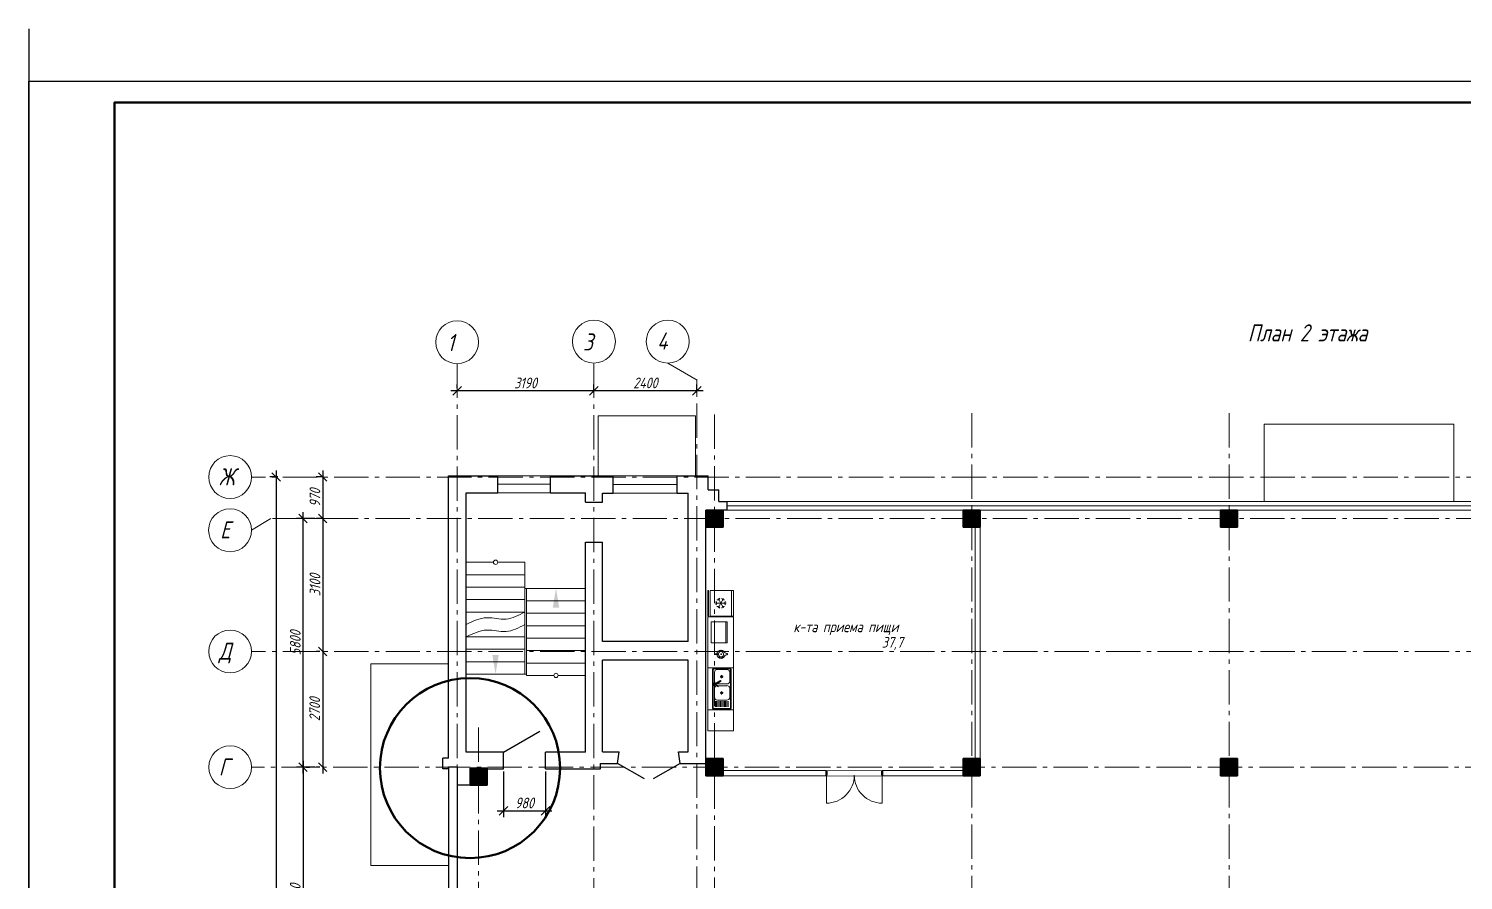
# Model space of a CAD drawing. Header units: millimetres. Extents: x 5341 to 134645, y 2795 to 129189.
# Drawn here: x 5341 to 38795, y 109321 to 129189 of the extents above; entities that cross this region are included whole.
import ezdxf

# ---------------------------------------------------------------- set-up
doc = ezdxf.new("R2010")
doc.units = ezdxf.units.MM
doc.linetypes.add('GOST2.303 6', pattern=[12, 8, -1.5, 1, -1.5])
doc.layers.get('Defpoints').update_dxf_attribs({"color": 1})
doc.layers.add('osi', color=1, linetype='GOST2.303 6', lineweight=15, plot=False)
doc.layers.add('razm', color=5, linetype='Continuous', lineweight=15, plot=False)
for name, color, linetype, lineweight in [('peregorodki', 7, 'Continuous', 20), ('АР_ДвериЗаполнение', 214, 'Continuous', 50), ('АР_Маскировка', 255, 'Continuous', 0), ('АР_ОБорудование', 64, 'Continuous', 5), ('АР_ОкнаЗаполнение', 130, 'Continuous', 20), ('АР_Рамка', 7, 'Continuous', 30), ('АР_Текст', 165, 'Continuous', 25), ('Колонны', 244, 'Continuous', 35), ('Стены', 170, 'Continuous', 30), ('Тонкая', 190, 'Continuous', 18)]:
    doc.layers.add(name, color=color, linetype=linetype, lineweight=lineweight)
doc.layers.add('оборудование', color=7, linetype='Continuous', lineweight=13, true_color=0x2f3333)
doc.styles.add('GOST 2.304', font='CS_Gost2304.shx', dxfattribs={"oblique": 15})
doc.styles.add('SPDS', font='SPDS.shx')
doc.styles.add('style2', font='CS_Gost2304.shx', dxfattribs={"oblique": 15})
doc.dimstyles.new('SPDS$0', dxfattribs={"dimscale": 100, "dimtxt": 2.5, "dimasz": 2, "dimexe": 1.5, "dimexo": 0.625, "dimgap": 0.5, "dimtad": 1, "dimdec": 0, "dimrnd": 0.001, "dimtxsty": 'SPDS', "dimblk": 'ARCHTICK', "dimcen": 2.5, "dimdle": 1.5, "dimadec": 0, "dimazin": 2, "dimtfac": 1, "dimtdec": 0, "dimtmove": 1, "dimatfit": 3, "dimfxl": 8, "dimtolj": 1, "dimtzin": 0, "dimarcsym": 0})

# ---------------------------------------------------------------- blocks, each defined once
blk = doc.blocks.new('_Oblique')
at = {"color": 0, "linetype": 'ByBlock', "lineweight": -2}
blk.add_line((-0.5, -0.5), (0.5, 0.5), dxfattribs=at)
blk = doc.blocks.new('*D54')
at = {"layer": 'Defpoints', "color": 0, "ltscale": 100, "transparency": 16777216}
for p in [(16412, 111920), (17392, 111920), (17392, 110943)]:
    blk.add_point(p, dxfattribs=at)
at = {"layer": 'razm', "color": 0, "linetype": 'ByBlock', "lineweight": -2, "ltscale": 100, "transparency": 16777216}
blk.add_line((16412, 111857), (16412, 110793), dxfattribs=at)
at = {"layer": 'razm', "color": 0, "lineweight": -2, "ltscale": 100, "transparency": 16777216}
blk.add_line((17392, 111857), (17392, 110793), dxfattribs=at)
at = {"layer": 'razm', "color": 5, "lineweight": -2, "ltscale": 100, "transparency": 16777216}
blk.add_line((16262, 110943), (17542, 110943), dxfattribs=at)
at = {"layer": 'razm', "color": 5, "lineweight": -2, "ltscale": 100, "transparency": 16777216, "xscale": 200, "yscale": 200, "zscale": 200, "rotation": 180}
blk.add_blockref('_Oblique', (16412, 110943), dxfattribs=at)
at = {"layer": 'razm', "color": 5, "lineweight": -2, "ltscale": 100, "transparency": 16777216, "xscale": 200, "yscale": 200, "zscale": 200}
blk.add_blockref('_Oblique', (17392, 110943), dxfattribs=at)
at = {"layer": 'razm', "color": 5, "ltscale": 100, "transparency": 16777216, "insert": (16902, 111125), "char_height": 250, "attachment_point": 5, "style": 'style2'}
blk.add_mtext('\\A1;980', dxfattribs=at)
blk = doc.blocks.new('*U20')
at = {"color": 7, "linetype": 'ByBlock', "true_color": 0xffffff}
blk.add_wipeout([(-1300, 105), (0, 105), (0, -5), (-1300, -5)], dxfattribs=at).dxf.layer = 'АР_Маскировка'
at = {"linetype": 'ByBlock', "lineweight": 50}
for p, q in [((-1300, 0), (-1300, 100)), ((0, 0), (0, 100))]:
    blk.add_line(p, q, dxfattribs=at)
at = {"layer": 'АР_ДвериЗаполнение', "lineweight": 13}
blk.add_lwpolyline([(0, 0), (0, -650, -0.414214), (-650, 0, -0.414214), (-1300, -650), (-1300, 0)], format="xyb", dxfattribs=at)
blk = doc.blocks.new('*U13')
at = {"layer": 'АР_ОБорудование'}
for p, q in [((-91, 36), (-97, 6)), ((-70, 67), (-91, 36)), ((-91, 36), (-84, 33)), ((-84, 33), (-91, -1)), ((-65, 62), (-84, 33)), ((-84, 33), (-65, 25)), ((-39, 88), (-70, 67)), ((-70, 67), (-65, 62)), ((-53, 32), (-61, 10)), ((-61, 10), (-61, -13)), ((-36, 48), (-53, 32)), ((-11, 93), (-39, 88)), ((-39, 88), (-36, 81)), ((-14, 58), (-36, 48)), ((9, 58), (-14, 58)), ((-11, 148), (7, 148)), ((-11, 144), (-11, 148)), ((-11, 135), (-11, 144)), ((-11, 121), (-11, 135)), ((-11, 104), (-11, 121)), ((-11, 87), (-11, 104)), ((-11, 78), (-11, 87)), ((-11, 73), (-11, 78)), ((-11, 67), (-11, 73)), ((-7, -7), (-7, 7)), ((-7, 7), (7, 7)), ((7, 148), (7, 67)), ((36, 88), (7, 93)), ((7, 7), (7, -7)), ((31, 50), (9, 58)), ((49, 34), (31, 50)), ((36, 88), (33, 81)), ((68, 67), (36, 88)), ((58, 12), (49, 34)), ((59, -11), (58, 12)), ((68, 67), (62, 62)), ((62, 62), (82, 33)), ((82, 33), (62, 25)), ((89, 36), (68, 67)), ((89, 36), (82, 33)), ((82, 33), (89, -1)), ((96, -1), (89, 36)), ((-91, -1), (-97, -1)), ((-91, -37), (-97, -7)), ((-91, -1), (-70, -1)), ((-84, -34), (-91, -1)), ((-91, -37), (-84, -34)), ((-70, -68), (-91, -37)), ((-84, -34), (-65, -26)), ((-65, -63), (-84, -34)), ((-70, -68), (-65, -63)), ((-39, -89), (-70, -68)), ((-61, -13), (-51, -35)), ((-51, -35), (-34, -51)), ((-39, -89), (-36, -82)), ((-30, -90), (-39, -89)), ((-34, -51), (-12, -59)), ((-24, -113), (-31, -85)), ((-17, -143), (-24, -113)), ((-17, -143), (-15, -141)), ((-14, -145), (-17, -143)), ((-15, -141), (-8, -139)), ((-6, -147), (-14, -145)), ((-12, -59), (12, -59)), ((-8, -139), (1, -139)), ((7, -7), (-7, -7)), ((2, -147), (-6, -147)), ((1, -139), (8, -140)), ((9, -145), (2, -147)), ((8, -140), (11, -142)), ((11, -142), (9, -145)), ((19, -112), (11, -142)), ((12, -59), (34, -49)), ((25, -85), (19, -112)), ((36, -89), (24, -91)), ((36, -89), (33, -82)), ((34, -49), (50, -33)), ((68, -68), (36, -89)), ((50, -33), (59, -11)), ((82, -34), (62, -26)), ((62, -63), (82, -34)), ((68, -68), (62, -63)), ((89, -1), (68, -1)), ((89, -37), (68, -68)), ((82, -34), (89, -1)), ((89, -37), (82, -34)), ((89, -1), (96, -1)), ((96, -1), (89, -37))]:
    blk.add_line(p, q, dxfattribs=at)
blk = doc.blocks.new('Мойка двойная')
at = {"layer": 'АР_ОБорудование'}
for p, q in [((-103, 1225), (-103, 825)), ((-88, 1208), (-88, 843)), ((834, 1243), (-86, 1243)), ((-73, 1127), (-73, 905)), ((817, 1228), (-68, 1228)), ((-21, 1194), (195, 1194)), ((60, 1028), (129, 1028)), ((94, 1063), (94, 994)), ((186, 1068), (256, 1189)), ((275, 1173), (208, 1056)), ((308, 1100), (260, 1207)), ((262, 1127), (262, 905)), ((272, 1214), (330, 1112)), ((302, 1127), (302, 905)), ((330, 1112), (308, 1100)), ((585, 1194), (369, 1194)), ((504, 1028), (435, 1028)), ((469, 1063), (469, 994)), ((637, 1127), (637, 905)), ((799, 1175), (667, 1175)), ((799, 1145), (667, 1145)), ((799, 1115), (667, 1115)), ((799, 1085), (667, 1085)), ((799, 1055), (667, 1055)), ((799, 1025), (667, 1025)), ((837, 1208), (837, 843)), ((852, 1225), (852, 825)), ((834, 808), (-86, 808)), ((817, 823), (-68, 823)), ((-14, 838), (202, 838)), ((577, 838), (361, 838)), ((799, 995), (667, 995)), ((799, 965), (667, 965)), ((799, 935), (667, 935)), ((799, 905), (667, 905)), ((799, 875), (667, 875))]:
    blk.add_line(p, q, dxfattribs=at)
at = {"layer": 'АР_ОБорудование', "ltscale": 100}
blk.add_lwpolyline([(862, 1350), (-113, 1350), (-113, 750), (862, 750)], close=True, dxfattribs=at)
at = {"layer": 'АР_ОБорудование'}
for centre, radius in [((94, 1028), 25.5), ((94, 1028), 18.5), ((469, 1028), 25.5), ((469, 1028), 18.5)]:
    blk.add_circle(centre, radius, dxfattribs=at)
for centre, radius, start, end in [((-86, 1225), 17.5, 90, 180), ((-68, 1208), 20, 90, 180), ((-14, 1134), 60, 82.598, 187.402), ((197, 1062), 12.5, 149.9986, 329.9986), ((202, 1134), 60, 352.598, 97.402), ((274, 1195), 27.8, 315.4803, 213.3001), ((274, 1195), 18.8, 323.7682, 270.774), ((274, 1195), 27.8, 266.6963, 278.014), ((361, 1134), 60, 82.598, 187.402), ((577, 1134), 60, 352.598, 97.402), ((817, 1208), 20, 0, 90), ((834, 1225), 17.5, 0, 90), ((-86, 825), 17.5, 180, 270), ((-68, 843), 20, 180, 270), ((-14, 898), 60, 172.598, 270), ((202, 898), 60, 270, 7.402), ((361, 898), 60, 172.598, 270), ((577, 898), 60, 270, 7.402), ((817, 843), 20, 270, 0), ((834, 825), 17.5, 270, 0)]:
    blk.add_arc(centre, radius, start, end, dxfattribs=at)
blk = doc.blocks.new('*U14')
at = {"layer": 'АР_ОБорудование', "ltscale": 100}
for points in [[(-300, 0), (-300, -19), (300, -19), (300, 0)], [(-300, -600), (-300, -51), (300, -51), (300, -600)], [(-300, -549), (-300, -600), (300, -600), (300, -549)]]:
    blk.add_lwpolyline(points, close=True, dxfattribs=at)
for points in [[(-78, -255), (-117, -277)], [(-78, -345), (-117, -323)], [(0, -300), (-108, -238)], [(0, -300), (-108, -363)], [(-78, -255), (-78, -210)], [(0, -210), (-39, -187)], [(0, -425), (0, -175)], [(0, -210), (39, -187)], [(0, -300), (108, -238)], [(0, -300), (108, -363)], [(78, -255), (78, -210)], [(78, -255), (117, -277)], [(78, -345), (117, -323)], [(-78, -345), (-78, -390)], [(0, -391), (-39, -413)], [(0, -391), (39, -413)], [(78, -345), (78, -390)]]:
    blk.add_lwpolyline(points, dxfattribs=at)
blk = doc.blocks.new('*D72')
at = {"layer": 'Defpoints', "color": 0, "ltscale": 100, "transparency": 16777216}
for p in [(18522, 120741), (18522, 120637), (20922, 120637)]:
    blk.add_point(p, dxfattribs=at)
at = {"layer": 'razm', "color": 0, "lineweight": -2, "ltscale": 100, "transparency": 16777216}
blk.add_line((18522, 120699), (18522, 120891), dxfattribs=at)
at = {"layer": 'razm', "color": 0, "linetype": 'ByBlock', "lineweight": -2, "ltscale": 100, "transparency": 16777216}
blk.add_line((20922, 120699), (20922, 120891), dxfattribs=at)
at = {"layer": 'razm', "color": 5, "lineweight": -2, "ltscale": 100, "transparency": 16777216}
blk.add_line((21072, 120741), (18372, 120741), dxfattribs=at)
at = {"layer": 'razm', "color": 5, "lineweight": -2, "ltscale": 100, "transparency": 16777216, "xscale": 200, "yscale": 200, "zscale": 200, "rotation": 180}
blk.add_blockref('_Oblique', (18522, 120741), dxfattribs=at)
at = {"layer": 'razm', "color": 5, "lineweight": -2, "ltscale": 100, "transparency": 16777216, "xscale": 200, "yscale": 200, "zscale": 200}
blk.add_blockref('_Oblique', (20922, 120741), dxfattribs=at)
at = {"layer": 'razm', "color": 5, "ltscale": 100, "transparency": 16777216, "insert": (19722, 120925), "char_height": 250, "attachment_point": 5, "style": 'style2'}
blk.add_mtext('\\A1;2400', dxfattribs=at)
blk = doc.blocks.new('*D73')
at = {"layer": 'Defpoints', "color": 0, "ltscale": 100, "transparency": 16777216}
for p in [(15332, 120741), (15332, 120741), (18522, 120637)]:
    blk.add_point(p, dxfattribs=at)
at = {"layer": 'razm', "color": 0, "lineweight": -2, "ltscale": 100, "transparency": 16777216}
blk.add_line((15332, 120803), (15332, 120891), dxfattribs=at)
at = {"layer": 'razm', "color": 0, "linetype": 'ByBlock', "lineweight": -2, "ltscale": 100, "transparency": 16777216}
blk.add_line((18522, 120699), (18522, 120891), dxfattribs=at)
at = {"layer": 'razm', "color": 5, "lineweight": -2, "ltscale": 100, "transparency": 16777216}
blk.add_line((18672, 120741), (15182, 120741), dxfattribs=at)
at = {"layer": 'razm', "color": 5, "lineweight": -2, "ltscale": 100, "transparency": 16777216, "xscale": 200, "yscale": 200, "zscale": 200, "rotation": 180}
blk.add_blockref('_Oblique', (15332, 120741), dxfattribs=at)
at = {"layer": 'razm', "color": 5, "lineweight": -2, "ltscale": 100, "transparency": 16777216, "xscale": 200, "yscale": 200, "zscale": 200}
blk.add_blockref('_Oblique', (18522, 120741), dxfattribs=at)
at = {"layer": 'razm', "color": 5, "ltscale": 100, "transparency": 16777216, "insert": (16927, 120923), "char_height": 250, "attachment_point": 5, "style": 'style2'}
blk.add_mtext('\\A1;3190', dxfattribs=at)
blk = doc.blocks.new('*D74')
at = {"layer": 'Defpoints', "color": 0, "ltscale": 100, "transparency": 16777216}
for p in [(11215, 118730), (11113, 94160), (11282, 94160)]:
    blk.add_point(p, dxfattribs=at)
at = {"layer": 'razm', "color": 5, "lineweight": -2, "ltscale": 100, "transparency": 16777216}
blk.add_line((11113, 118880), (11113, 94010), dxfattribs=at)
at = {"layer": 'razm', "color": 0, "linetype": 'ByBlock', "lineweight": -2, "ltscale": 100, "transparency": 16777216}
blk.add_line((11153, 118730), (10963, 118730), dxfattribs=at)
at = {"layer": 'razm', "color": 0, "lineweight": -2, "ltscale": 100, "transparency": 16777216}
blk.add_line((11219, 94160), (10963, 94160), dxfattribs=at)
at = {"layer": 'razm', "color": 5, "lineweight": -2, "ltscale": 100, "transparency": 16777216, "xscale": 200, "yscale": 200, "zscale": 200}
for p, rotation in [((11113, 118730), 90), ((11113, 94160), 270)]:
    blk.add_blockref('_Oblique', p, dxfattribs=dict(at, rotation=rotation))
at = {"layer": 'razm', "color": 5, "ltscale": 100, "transparency": 16777216, "insert": (10923, 106445), "char_height": 250, "attachment_point": 5, "rotation": 90, "style": 'style2'}
blk.add_mtext('\\A1;24570', dxfattribs=at)
blk = doc.blocks.new('*D75')
at = {"layer": 'Defpoints', "color": 0, "ltscale": 100, "transparency": 16777216}
for p in [(12280, 118730), (12197, 117760), (12280, 117760)]:
    blk.add_point(p, dxfattribs=at)
at = {"layer": 'razm', "color": 5, "lineweight": -2, "ltscale": 100, "transparency": 16777216}
blk.add_line((12197, 118880), (12197, 117610), dxfattribs=at)
at = {"layer": 'razm', "color": 0, "linetype": 'ByBlock', "lineweight": -2, "ltscale": 100, "transparency": 16777216}
blk.add_line((12217, 118730), (12047, 118730), dxfattribs=at)
at = {"layer": 'razm', "color": 0, "lineweight": -2, "ltscale": 100, "transparency": 16777216}
blk.add_line((12217, 117760), (12047, 117760), dxfattribs=at)
at = {"layer": 'razm', "color": 5, "lineweight": -2, "ltscale": 100, "transparency": 16777216, "xscale": 200, "yscale": 200, "zscale": 200}
for p, rotation in [((12197, 118730), 90), ((12197, 117760), 270)]:
    blk.add_blockref('_Oblique', p, dxfattribs=dict(at, rotation=rotation))
at = {"layer": 'razm', "color": 5, "ltscale": 100, "transparency": 16777216, "insert": (12015, 118245), "char_height": 250, "attachment_point": 5, "rotation": 90, "style": 'style2'}
blk.add_mtext('\\A1;970', dxfattribs=at)
blk = doc.blocks.new('*D76')
at = {"layer": 'Defpoints', "color": 0, "ltscale": 100, "transparency": 16777216}
for p in [(12280, 117760), (12197, 114660), (12197, 114660)]:
    blk.add_point(p, dxfattribs=at)
at = {"layer": 'razm', "color": 0, "linetype": 'ByBlock', "lineweight": -2, "ltscale": 100, "transparency": 16777216}
blk.add_line((12217, 117760), (12047, 117760), dxfattribs=at)
at = {"layer": 'razm', "color": 5, "lineweight": -2, "ltscale": 100, "transparency": 16777216}
blk.add_line((12197, 117910), (12197, 114510), dxfattribs=at)
at = {"layer": 'razm', "color": 0, "lineweight": -2, "ltscale": 100, "transparency": 16777216}
blk.add_line((12134, 114660), (12047, 114660), dxfattribs=at)
at = {"layer": 'razm', "color": 5, "lineweight": -2, "ltscale": 100, "transparency": 16777216, "xscale": 200, "yscale": 200, "zscale": 200}
for p, rotation in [((12197, 117760), 90), ((12197, 114660), 270)]:
    blk.add_blockref('_Oblique', p, dxfattribs=dict(at, rotation=rotation))
at = {"layer": 'razm', "color": 5, "ltscale": 100, "transparency": 16777216, "insert": (12017, 116210), "char_height": 250, "attachment_point": 5, "rotation": 90, "style": 'style2'}
blk.add_mtext('\\A1;3100', dxfattribs=at)
blk = doc.blocks.new('*D77')
at = {"layer": 'Defpoints', "color": 0, "ltscale": 100, "transparency": 16777216}
for p in [(12197, 114660), (12197, 111960), (12197, 111960)]:
    blk.add_point(p, dxfattribs=at)
at = {"layer": 'razm', "color": 5, "lineweight": -2, "ltscale": 100, "transparency": 16777216}
blk.add_line((12197, 114810), (12197, 111810), dxfattribs=at)
at = {"layer": 'razm', "color": 0, "linetype": 'ByBlock', "lineweight": -2, "ltscale": 100, "transparency": 16777216}
blk.add_line((12134, 114660), (12047, 114660), dxfattribs=at)
at = {"layer": 'razm', "color": 0, "lineweight": -2, "ltscale": 100, "transparency": 16777216}
blk.add_line((12134, 111960), (12047, 111960), dxfattribs=at)
at = {"layer": 'razm', "color": 5, "lineweight": -2, "ltscale": 100, "transparency": 16777216, "xscale": 200, "yscale": 200, "zscale": 200}
for p, rotation in [((12197, 114660), 90), ((12197, 111960), 270)]:
    blk.add_blockref('_Oblique', p, dxfattribs=dict(at, rotation=rotation))
at = {"layer": 'razm', "color": 5, "ltscale": 100, "transparency": 16777216, "insert": (12012, 113310), "char_height": 250, "attachment_point": 5, "rotation": 90, "style": 'style2'}
blk.add_mtext('\\A1;2700', dxfattribs=at)
blk = doc.blocks.new('*D78')
at = {"layer": 'Defpoints', "color": 0, "ltscale": 100, "transparency": 16777216}
for p in [(11738, 111960), (11738, 105960), (11738, 105960)]:
    blk.add_point(p, dxfattribs=at)
at = {"layer": 'razm', "color": 5, "lineweight": -2, "ltscale": 100, "transparency": 16777216}
blk.add_line((11738, 112110), (11738, 105810), dxfattribs=at)
at = {"layer": 'razm', "color": 0, "linetype": 'ByBlock', "lineweight": -2, "ltscale": 100, "transparency": 16777216}
blk.add_line((11801, 111960), (11888, 111960), dxfattribs=at)
at = {"layer": 'razm', "color": 0, "lineweight": -2, "ltscale": 100, "transparency": 16777216}
blk.add_line((11676, 105960), (11588, 105960), dxfattribs=at)
at = {"layer": 'razm', "color": 5, "lineweight": -2, "ltscale": 100, "transparency": 16777216, "xscale": 200, "yscale": 200, "zscale": 200}
for p, rotation in [((11738, 111960), 90), ((11738, 105960), 270)]:
    blk.add_blockref('_Oblique', p, dxfattribs=dict(at, rotation=rotation))
at = {"layer": 'razm', "color": 5, "ltscale": 100, "transparency": 16777216, "insert": (11556, 108960), "char_height": 250, "attachment_point": 5, "rotation": 90, "style": 'style2'}
blk.add_mtext('\\A1;6000', dxfattribs=at)
blk = doc.blocks.new('*D81')
at = {"layer": 'Defpoints', "color": 0, "ltscale": 100, "transparency": 16777216}
for p in [(11738, 117760), (12079, 117760), (12079, 111960)]:
    blk.add_point(p, dxfattribs=at)
at = {"layer": 'peregorodki', "color": 0, "lineweight": -2, "ltscale": 100, "transparency": 16777216}
blk.add_line((12016, 117760), (11588, 117760), dxfattribs=at)
at = {"layer": 'peregorodki', "color": 5, "lineweight": -2, "ltscale": 100, "transparency": 16777216}
blk.add_line((11738, 111810), (11738, 117910), dxfattribs=at)
at = {"layer": 'peregorodki', "color": 0, "linetype": 'ByBlock', "lineweight": -2, "ltscale": 100, "transparency": 16777216}
blk.add_line((12016, 111960), (11588, 111960), dxfattribs=at)
at = {"layer": 'peregorodki', "color": 5, "lineweight": -2, "ltscale": 100, "transparency": 16777216, "xscale": 200, "yscale": 200, "zscale": 200}
for p, rotation in [((11738, 117760), 90), ((11738, 111960), 270)]:
    blk.add_blockref('_Oblique', p, dxfattribs=dict(at, rotation=rotation))
at = {"layer": 'peregorodki', "color": 5, "ltscale": 100, "transparency": 16777216, "insert": (11558, 114860), "char_height": 250, "attachment_point": 5, "rotation": 90, "style": 'style2'}
blk.add_mtext('\\A1;5800', dxfattribs=at)

msp = doc.modelspace()

# ---------------------------------------------------------------- linework, layer by layer
at = {"layer": 'Defpoints', "ltscale": 100}
msp.add_line((5341.3, 129189), (5341.3, 52741), dxfattribs=at)
at = {"layer": 'Defpoints', "lineweight": 50, "ltscale": 100}
msp.add_circle((15632.3, 111939.8), 2100.6, dxfattribs=at)
at = {"layer": 'osi', "ltscale": 100}
for p, q in [((15332.3, 121373.8), (15332.3, 90483)), ((18522.3, 121373.8), (18522.3, 90483)), ((20243.3, 121388.8), (20927.3, 120987)), ((20922.3, 90846.5), (20922.3, 120987)), ((21332.3, 120185), (21332.3, 90483)), ((27332.3, 120221.8), (27332.3, 90483)), ((33332.3, 120221.8), (33332.3, 90483)), ((58865.7, 118729.8), (10538.5, 118729.8)), ((10537.2, 117486.8), (10990, 117759.8)), ((58625.6, 117759.8), (10990, 117759.8)), ((58865.7, 114659.8), (10538.5, 114659.8)), ((15832.3, 112882.5), (15832.3, 90825))]:
    msp.add_line(p, q, dxfattribs=at)
at = {"layer": 'osi', "linetype": 'Continuous', "ltscale": 100}
for centre in [(15332.3, 121873.8), (18522.3, 121888.8), (20243.3, 121888.8), (10038.5, 118729.8), (10037.2, 117486.8), (10038.5, 114659.8), (10038.5, 111959.8)]:
    msp.add_circle(centre, 500, dxfattribs=at)
at = {"layer": 'peregorodki', "ltscale": 100}
for p, q in [((18622.3, 118759.8), (18622.3, 120159.8)), ((18622.3, 120159.8), (20892.3, 120159.8)), ((20892.3, 118759.8), (20892.3, 120159.8)), ((34154.5, 118159.8), (34154.5, 119959.8)), ((34154.5, 119959.8), (38570.2, 119959.8)), ((38570.2, 118159.8), (38570.2, 119959.8)), ((27412.3, 117559.8), (27412.3, 112159.8)), ((27532.3, 117559.8), (27532.3, 112159.8)), ((27132.3, 111879.8), (21532.3, 111879.8)), ((27132.3, 111759.8), (21532.3, 111759.8))]:
    msp.add_line(p, q, dxfattribs=at)
msp.add_lwpolyline([(15132.3, 109669.8), (13322.3, 109669.8), (13322.3, 114369.8), (15132.3, 114369.8)], dxfattribs=at)
at = {"layer": 'АР_ОБорудование', "ltscale": 100}
for points in [[(21178, 115465), (21778, 115465), (21778, 112805), (21178, 112805)], [(21258.2, 115349.9), (21601.5, 115349.9), (21601.5, 114858.8), (21258.2, 114858.8)], [(21628.3, 115349.9), (21601.5, 115349.9), (21601.5, 114858.8), (21628.3, 114858.8)]]:
    msp.add_lwpolyline(points, close=True, dxfattribs=at)
at = {"layer": 'АР_ОкнаЗаполнение', "ltscale": 100}
for p, q in [((17512.3, 118759.8), (16282.3, 118759.8)), ((18972.3, 118759.8), (20462.3, 118759.8)), ((16282.3, 118559.8), (17512.3, 118559.8)), ((20462.3, 118554.8), (18972.3, 118554.8)), ((17512.3, 118359.8), (16282.3, 118359.8)), ((18972.3, 118349.8), (20462.3, 118349.8)), ((21632.3, 118159.8), (27332.3, 118159.8)), ((27332.3, 118159.8), (33332.3, 118159.8)), ((33332.3, 118159.8), (39332.3, 118159.8)), ((21632.3, 118059.8), (51132.3, 118059.8)), ((21632.3, 117959.8), (27332.3, 117959.8)), ((27332.3, 117959.8), (33332.3, 117959.8)), ((33332.3, 117959.8), (39332.3, 117959.8))]:
    msp.add_line(p, q, dxfattribs=at)
at = {"layer": 'АР_Рамка'}
for p, q in [((5341.3, 68565.7), (5341.3, 127965.7)), ((5341.3, 127965.7), (68341.3, 127965.7))]:
    msp.add_line(p, q, dxfattribs=at)
at = {"layer": 'АР_Рамка', "lineweight": 50}
msp.add_lwpolyline([(67841.3, 69065.7), (7341.3, 69065.7), (7341.3, 127465.7), (67841.3, 127465.7), (67841.3, 69065.7)], close=True, dxfattribs=at)
at = {"layer": 'Колонны', "color": 0}
for p, q in [((21532.3, 117959.8), (21132.3, 117959.8)), ((21132.3, 117959.8), (21132.3, 117559.8)), ((21532.3, 117559.8), (21532.3, 117959.8)), ((27532.3, 117959.8), (27132.3, 117959.8)), ((27132.3, 117959.8), (27132.3, 117559.8)), ((27532.3, 117559.8), (27532.3, 117959.8)), ((33532.3, 117959.8), (33132.3, 117959.8)), ((33132.3, 117959.8), (33132.3, 117559.8)), ((33532.3, 117559.8), (33532.3, 117959.8)), ((21132.3, 117559.8), (21532.3, 117559.8)), ((27132.3, 117559.8), (27532.3, 117559.8)), ((33132.3, 117559.8), (33532.3, 117559.8)), ((21532.3, 112159.8), (21132.3, 112159.8)), ((21132.3, 112159.8), (21132.3, 111759.8)), ((21532.3, 111759.8), (21532.3, 112159.8)), ((27532.3, 112159.8), (27132.3, 112159.8)), ((27132.3, 112159.8), (27132.3, 111759.8)), ((27532.3, 111759.8), (27532.3, 112159.8)), ((33532.3, 112159.8), (33132.3, 112159.8)), ((33132.3, 112159.8), (33132.3, 111759.8)), ((33532.3, 111759.8), (33532.3, 112159.8)), ((16032.3, 111939.8), (15632.3, 111939.8)), ((15632.3, 111939.8), (15632.3, 111539.8)), ((16032.3, 111539.8), (16032.3, 111939.8)), ((21132.3, 111759.8), (21532.3, 111759.8)), ((27132.3, 111759.8), (27532.3, 111759.8)), ((33132.3, 111759.8), (33532.3, 111759.8)), ((15632.3, 111539.8), (16032.3, 111539.8))]:
    msp.add_line(p, q, dxfattribs=at)
at = {"layer": 'Колонны', "ltscale": 100}
for points in [[(21532.3, 117959.8), (21532.3, 117559.8), (21132.3, 117959.8), (21132.3, 117559.8)], [(27532.3, 117959.8), (27532.3, 117559.8), (27132.3, 117959.8), (27132.3, 117559.8)], [(33532.3, 117959.8), (33532.3, 117559.8), (33132.3, 117959.8), (33132.3, 117559.8)], [(21532.3, 112159.8), (21532.3, 111759.8), (21132.3, 112159.8), (21132.3, 111759.8)], [(27532.3, 112159.8), (27532.3, 111759.8), (27132.3, 112159.8), (27132.3, 111759.8)], [(33532.3, 112159.8), (33532.3, 111759.8), (33132.3, 112159.8), (33132.3, 111759.8)], [(16032.3, 111939.8), (16032.3, 111539.8), (15632.3, 111939.8), (15632.3, 111539.8)]]:
    msp.add_solid(points, dxfattribs=at)
at = {"layer": 'Стены', "ltscale": 100}
msp.add_line((15332.3, 120802.6), (15332.3, 120802.6), dxfattribs=at)
msp.add_line((15332.3, 120802.6), (15332.3, 120802.6), dxfattribs=at)
at = {"layer": 'Стены', "color": 0, "ltscale": 100}
for p, q in [((15132.3, 118759.8), (16282.3, 118759.8)), ((15132.3, 112169.8), (15132.3, 118759.8)), ((16282.3, 118359.8), (16282.3, 118759.8)), ((17512.3, 118759.8), (18972.3, 118759.8)), ((17512.3, 118359.8), (17512.3, 118759.8)), ((18972.3, 118349.8), (18972.3, 118759.8)), ((20462.3, 118759.8), (21182.3, 118759.8)), ((20462.3, 118349.8), (20462.3, 118759.8)), ((21182.3, 118429.8), (21182.3, 118759.8)), ((21182.3, 118429.8), (21432.3, 118429.8)), ((21432.3, 118159.8), (21432.3, 118429.8)), ((15542.3, 118359.8), (16282.3, 118359.8)), ((15542.3, 112309.8), (15542.3, 118359.8)), ((17512.3, 118359.8), (18322.3, 118359.8)), ((18322.3, 118139.8), (18322.3, 118359.8)), ((18322.3, 118139.8), (18722.3, 118139.8)), ((18722.3, 118349.8), (18972.3, 118349.8)), ((18722.3, 118139.8), (18722.3, 118349.8)), ((20462.3, 118349.8), (20722.3, 118349.8)), ((20722.3, 114889.8), (20722.3, 118349.8)), ((21432.3, 118159.8), (21632.3, 118159.8)), ((21632.3, 117959.8), (21632.3, 118159.8)), ((21132.3, 112159.8), (21132.3, 117959.8)), ((21632.3, 117959.8), (21132.3, 117959.8)), ((18322.3, 117209.8), (18722.3, 117209.8)), ((18322.3, 112309.8), (18322.3, 117209.8)), ((18722.3, 114889.8), (18722.3, 117209.8)), ((20722.3, 114889.8), (18722.3, 114889.8)), ((20722.3, 114459.8), (18722.3, 114459.8)), ((18722.3, 112319.8), (18722.3, 114459.8)), ((20722.3, 112319.8), (20722.3, 114459.8)), ((16412.3, 112309.8), (17261, 112799.8)), ((15002.3, 111919.8), (15002.3, 112169.8)), ((15132.3, 112169.8), (15002.3, 112169.8)), ((16412.3, 112309.8), (15542.3, 112309.8)), ((16412.3, 111919.8), (16412.3, 112309.8)), ((17392.3, 111919.8), (17392.3, 112309.8)), ((18322.3, 112309.8), (17392.3, 112309.8)), ((18722.3, 112319.8), (19112.3, 112319.8)), ((19072.3, 112049.8), (19112.3, 112319.8)), ((20492.3, 112319.8), (20722.3, 112319.8)), ((20532.3, 112049.8), (20492.3, 112319.8)), ((15132.3, 111919.8), (15002.3, 111919.8)), ((15132.3, 111959.8), (15132.3, 105959.8)), ((15332.3, 111959.8), (15132.3, 111959.8)), ((15132.3, 111957.3), (15132.3, 111959.8)), ((15132.3, 111919.8), (15132.3, 111959.8)), ((15332.3, 111959.8), (15332.3, 105959.8)), ((16032.3, 111919.8), (16412.3, 111919.8)), ((17392.3, 111919.8), (18672.3, 111919.8)), ((18672.3, 112049.8), (19072.3, 112049.8)), ((18672.3, 111919.8), (18672.3, 112049.8)), ((19704.5, 111684.8), (19072.3, 112049.8)), ((20532.3, 112049.8), (19900.1, 111684.8)), ((20532.3, 112049.8), (21132.3, 112049.8)), ((15632.3, 111539.8), (15332.3, 111539.8))]:
    msp.add_line(p, q, dxfattribs=at)
at = {"layer": 'Тонкая', "color": 0}
for p, q in [((15542.3, 116739.8), (16177.3, 116739.8)), ((16277.3, 116739.8), (16912.3, 116739.8))]:
    msp.add_line(p, q, dxfattribs=at)
at = {"layer": 'Тонкая', "color": 0, "ltscale": 100}
for p, q in [((16912.3, 116449.8), (15542.3, 116449.8)), ((16912.3, 114129.8), (16912.3, 116739.8)), ((16912.3, 116159.8), (15542.3, 116159.8)), ((16952.3, 116129.8), (16912.3, 116129.8)), ((16952.3, 116129.8), (18322.3, 116129.8)), ((16952.3, 114099.8), (16952.3, 116129.8)), ((16912.3, 115869.8), (15542.3, 115869.8)), ((18322.3, 115839.8), (16952.3, 115839.8)), ((16912.3, 115579.8), (15542.3, 115579.8)), ((18322.3, 115549.8), (16952.3, 115549.8)), ((18322.3, 115259.8), (16952.3, 115259.8)), ((16912.3, 114999.8), (15542.3, 114999.8)), ((18322.3, 114969.8), (16952.3, 114969.8)), ((16912.3, 114709.8), (15542.3, 114709.8)), ((16912.3, 114419.8), (15542.3, 114419.8)), ((18322.3, 114679.8), (16952.3, 114679.8)), ((16912.3, 114129.8), (15542.3, 114129.8)), ((16912.3, 114129.8), (16952.3, 114129.8)), ((18322.3, 114389.8), (16952.3, 114389.8)), ((17587.3, 114099.8), (16952.3, 114099.8)), ((18322.3, 114099.8), (17687.3, 114099.8))]:
    msp.add_line(p, q, dxfattribs=at)
for centre in [(16227.3, 116739.8), (17637.3, 114099.8)]:
    msp.add_circle(centre, 50, dxfattribs=at)
for points in [[(16912.3, 115579.8), (16471.7, 115414.1), (16027, 115448.1), (15542.3, 115289.8)], [(16912.3, 115289.8), (16471.7, 115124.1), (16027, 115158.1), (15542.3, 114999.8)]]:
    msp.add_spline(points, degree=3, dxfattribs=at)
for points in [[(17637.3, 116129.8), (17561.9, 115679.1), (17712.7, 115679.1)], [(16227.3, 114129.8), (16302.7, 114580.5), (16151.9, 114580.5)]]:
    msp.add_solid(points, dxfattribs=at)

# ---------------------------------------------------------------- block references
at = {"layer": 'АР_ОБорудование', "ltscale": 100, "xscale": -1, "rotation": 90}
for name, p in [('*U14', (21178, 115785)), ('*U13', (21485.9, 114594.7))]:
    msp.add_blockref(name, p, dxfattribs=at)
at = {"layer": 'оборудование', "xscale": -1, "rotation": 90}
msp.add_blockref('Мойка двойная', (22528.5, 114163.6), dxfattribs=at)

# ---------------------------------------------------------------- texts
at = {"layer": 'osi', "color": 7, "lineweight": 25, "style": 'GOST 2.304', "oblique": 15}
for s, p in [('1', (15099.2, 121665.7)), ('3', (18270.5, 121680.7)), ('4', (19995.2, 121700.7)), ('Ж', (9774.5, 118534.6)), ('Е', (9805.2, 117297.6)), ('Д', (9774.5, 114464.6)), ('Г', (9774.5, 111764.6))]:
    msp.add_text(s, height=400, dxfattribs=at).set_placement(p)
at = {"layer": 'АР_Текст', "lineweight": 25, "style": 'GOST 2.304', "oblique": 15}
for s, height, p in [('План 2 этажа', 400, (33769.6, 121892.4)), ('к-та приема пищи', 250, (23174.6, 115109.6)), ('37,7', 250, (25234.1, 114748.6))]:
    msp.add_text(s, height=height, dxfattribs=at).set_placement(p)

# ---------------------------------------------------------------- dimensions: what is measured, and where the dimension line sits
at = {"layer": 'peregorodki', "ltscale": 100}
dim = msp.add_linear_dim(base=(11738.5, 117759.8), p1=(12079, 111959.8), p2=(12079, 117759.8), angle=90, dimstyle='SPDS$0', override={"dimscale": 100, "dimtxsty": 'style2', "dimblk": 'Oblique', "dimclrd": 5, "dimclrt": 5}, dxfattribs=at)
dim.commit()
dim.dimension.update_dxf_attribs({"geometry": '*D81', "text_midpoint": (11558.3, 114859.8)})
at = {"layer": 'razm', "ltscale": 100}
for base, p1, p2, angle, picture, middle in [((15332.3, 120740.5), (18522.3, 120636.5), (15332.3, 120740.5), 180, '*D73', (16927.3, 120922.8)), ((18522.3, 120740.5), (20922.3, 120636.5), (18522.3, 120636.5), 180, '*D72', (19722.3, 120925.2)), ((11113.3, 94160.2), (11215.3, 118729.8), (11281.5, 94160.2), 270, '*D74', (10923.5, 106445)), ((12197, 117759.8), (12279.8, 118729.8), (12279.8, 117759.8), 270, '*D75', (12014.8, 118244.8)), ((12197, 114659.8), (12279.8, 117759.8), (12197, 114659.8), 270, '*D76', (12016.8, 116209.8)), ((12197, 111959.8), (12197, 114659.8), (12197, 111959.8), 270, '*D77', (12012.3, 113309.8)), ((11738.5, 105959.8), (11738.5, 111959.8), (11738.5, 105959.8), 270, '*D78', (11556.3, 108959.8))]:
    dim = msp.add_linear_dim(base=base, p1=p1, p2=p2, angle=angle, dimstyle='SPDS$0', override={"dimscale": 100, "dimtxsty": 'style2', "dimblk": 'Oblique', "dimclrd": 5, "dimclrt": 5}, dxfattribs=at)
    dim.commit()
    dim.dimension.update_dxf_attribs({"geometry": picture, "text_midpoint": middle})
dim = msp.add_linear_dim(base=(17392.3, 110943), p1=(16412.3, 111919.8), p2=(17392.3, 111919.8), dimstyle='SPDS$0', override={"dimscale": 100, "dimtxsty": 'style2', "dimblk": 'Oblique', "dimclrd": 5, "dimclrt": 5}, dxfattribs=at)
dim.commit()
dim.dimension.update_dxf_attribs({"geometry": '*D54', "text_midpoint": (16902.3, 111125.2)})

# ---------------------------------------------------------------- next in the draw order: block references
at = {"layer": 'АР_ДвериЗаполнение', "ltscale": 100}
msp.add_blockref('*U20', (25242.3, 111770.8), dxfattribs=at)

# ---------------------------------------------------------------- next in the draw order: linework, layer by layer
at = {"layer": 'osi', "ltscale": 100}
msp.add_line((58838.9, 111959.8), (10538.5, 111959.8), dxfattribs=at)

doc.saveas('drawing.dxf')
